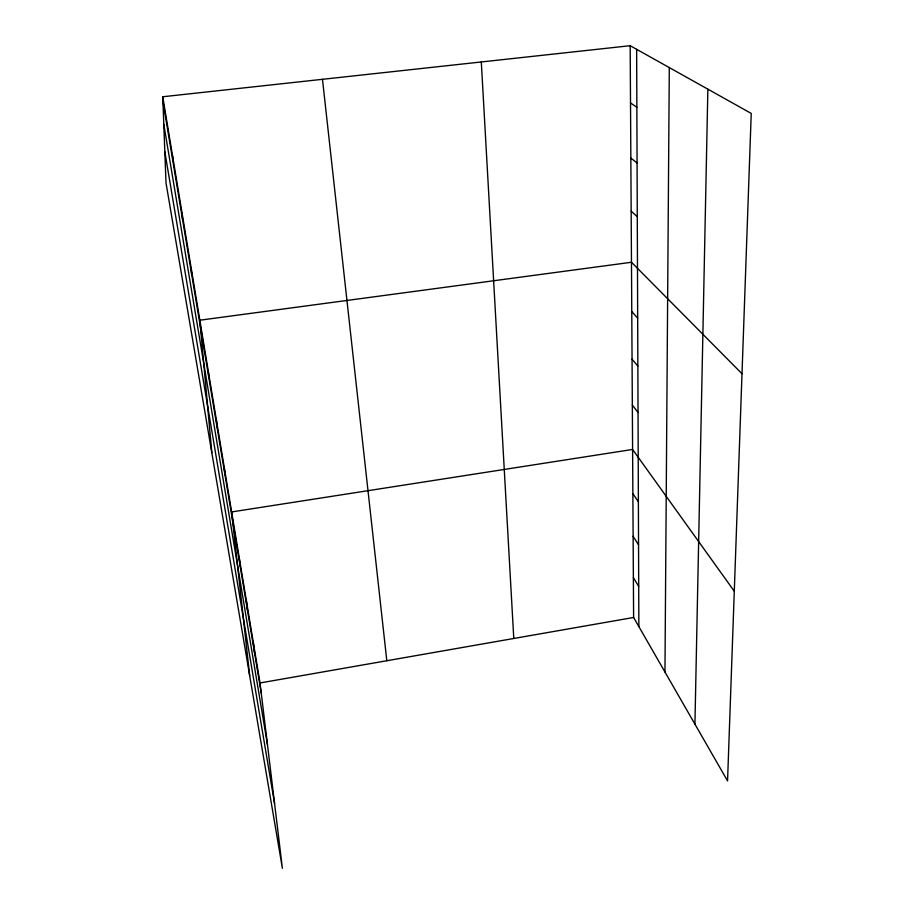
<?xml version="1.0" encoding="UTF-8"?>
<svg xmlns="http://www.w3.org/2000/svg" width="914" height="914" viewBox="0 0 914 914"><rect width="100%" height="100%" fill="white"/><g stroke="black" fill="none" stroke-linecap="round" stroke-linejoin="round"><path stroke-width="1.37" d="M664.958 672.007L669.299 67.59M694.926 724.151L707.87 89.172M260.022 682.964L633.608 617.476L727.555 780.922L751.239 113.427L630.169 45.7L162.761 96.758L166.005 182.903L282.392 868.3L260.022 682.964L162.761 96.758M630.511 102.962L636.864 107.269M630.843 158.065L637.081 163.012M631.163 211.134L637.286 216.652M741.997 373.723L631.471 262.261L199.835 320.208L211.82 452.727M631.768 311.571L637.675 318.129M632.054 359.145L637.858 366.16M632.328 405.073L638.041 412.511M734.285 591.255L632.591 449.448L231.653 511.943L249.682 675.72M632.865 493.617L638.383 501.809M633.116 536.301L638.543 544.835M633.368 577.557L638.703 586.411M163.8 124.338L267.448 744.453M164.828 151.781L274.577 803.566M162.932 101.305L261.267 693.235M253.304 642.428L254.48 652.425M246.334 600.464L247.466 610.141M239.125 557.003L240.188 566.326M322.482 79.312L386.816 660.731M224.124 466.608L225.038 475.166M216.332 419.595L217.155 427.718M208.243 370.833L208.975 378.476M191.106 267.608L191.654 274.177M182.035 212.916L182.469 218.869M172.597 156.008L172.906 161.287M481.301 61.958L513.782 638.475M630.169 45.7L633.608 617.476M636.635 49.322L638.863 626.616"/></g></svg>
